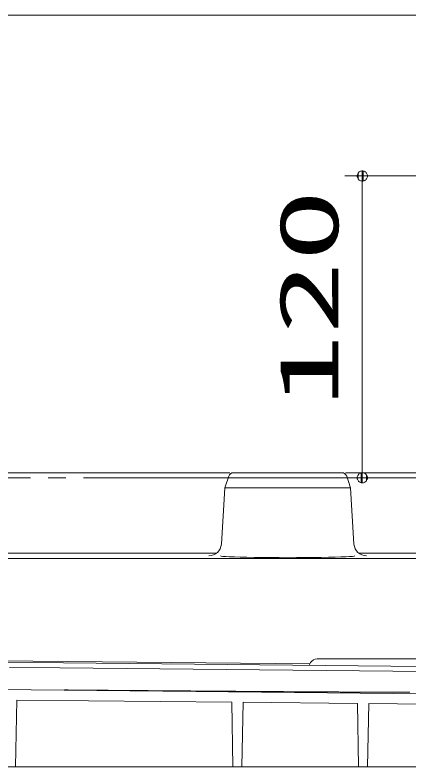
# Model space of a CAD drawing. Units: millimetres on the paper. Extents: x -305 to 305, y -152 to 152.
# Drawn here: x 17.44 to 39.82, y 16.97 to 59.69 of the extents above; entities that cross this region are included whole.
import ezdxf
from ezdxf.enums import TextEntityAlignment as Align

# ---------------------------------------------------------------- set-up
doc = ezdxf.new("R2010")
doc.units = ezdxf.units.MM
doc.linetypes.add('LONG_CHAIN', pattern=[21, 18, -1, 1, -1])
doc.layers.add('0-1_RV', color=7, linetype='Continuous', lineweight=9)
doc.layers.add('0-2_0', color=7, linetype='Continuous', lineweight=9)
doc.styles.add('ＭＳ ゴシック', font='')
doc.styles.get('ＭＳ ゴシック').set_extended_font_data('MS Gothic')

# ---------------------------------------------------------------- blocks, each defined once
blk = doc.blocks.new('_DOTSMALL')
at = {"layer": '0-2_0'}
for p, q in [((0.0746, 0.1), (-0.0746, 0.1)), ((0.1223, -0.0248), (-0.1223, -0.0248))]:
    blk.add_line(p, q, dxfattribs=at)
for points in [[(0.125, 0), (0.124, 0.0157), (0.1211, 0.0311), (0.1162, 0.046), (0.1095, 0.0602), (0.1011, 0.0735), (0.0911, 0.0856), (0.0797, 0.0963), (0.067, 0.1055), (0.0532, 0.1131), (0.0386, 0.1189), (0.0234, 0.1228), (0.0078, 0.1248), (-0.0078, 0.1248), (-0.0234, 0.1228), (-0.0386, 0.1189), (-0.0532, 0.1131), (-0.067, 0.1055), (-0.0797, 0.0963), (-0.0911, 0.0856), (-0.1011, 0.0735), (-0.1095, 0.0602), (-0.1162, 0.046), (-0.1211, 0.0311), (-0.124, 0.0157), (-0.125, 0), (0, 0)], [(-0.125, 0), (-0.124, -0.0157), (-0.1211, -0.0311), (-0.1162, -0.046), (-0.1095, -0.0602), (-0.1011, -0.0735), (-0.0911, -0.0856), (-0.0797, -0.0963), (-0.067, -0.1055), (-0.0532, -0.1131), (-0.0386, -0.1189), (-0.0234, -0.1228), (-0.0078, -0.1248), (0.0078, -0.1248), (0.0234, -0.1228), (0.0386, -0.1189), (0.0532, -0.1131), (0.067, -0.1055), (0.0797, -0.0963), (0.0911, -0.0856), (0.1011, -0.0735), (0.1095, -0.0602), (0.1162, -0.046), (0.1211, -0.0311), (0.124, -0.0157), (0.125, 0), (0, 0)]]:
    blk.add_lwpolyline(points, close=True, dxfattribs=at)

msp = doc.modelspace()

# ---------------------------------------------------------------- linework, layer by layer
at = {"layer": '0-1_RV'}
for p, q in [((-29.93, 59.686), (44.355, 59.686)), ((42.573, 50.545), (36.167, 50.545)), ((37.167, 33.402), (37.167, 50.545)), ((29.641, 33.688), (16.213, 33.688)), ((29.576, 33.493), (29.355, 32.831)), ((36.007, 33.688), (29.847, 33.688)), ((40.776, 33.402), (36.167, 33.402)), ((41.07, 33.688), (36.213, 33.688)), ((36.498, 32.831), (36.278, 33.493)), ((29.355, 32.831), (29.16, 29.634)), ((36.498, 32.831), (29.355, 32.831)), ((36.694, 29.634), (36.498, 32.831)), ((28.889, 29.117), (16.964, 29.117)), ((40.318, 29.117), (36.964, 29.117)), ((64.043, 28.815), (7.76, 28.815)), ((10.931, 22.979), (40.645, 22.682)), ((34.188, 22.827), (12.971, 23.04)), ((34.142, 22.747), (34.232, 22.902)), ((19.977, 22.603), (17.119, 22.632)), ((54.111, 22.262), (19.977, 22.603)), ((41.679, 21.121), (13.906, 21.398)), ((17.536, 20.776), (17.47, 16.974)), ((29.748, 20.654), (17.536, 20.776)), ((29.748, 20.654), (29.813, 16.974)), ((30.391, 20.648), (30.327, 16.974)), ((36.892, 20.583), (30.391, 20.648)), ((36.892, 20.583), (36.955, 16.974)), ((37.533, 20.576), (37.47, 16.974)), ((41.253, 20.539), (37.533, 20.576))]:
    msp.add_line(p, q, dxfattribs=at)
at = {"layer": '0-1_RV', "linetype": 'LONG_CHAIN'}
msp.add_line((-41.679, 33.402), (83.656, 33.402), dxfattribs=at)
at = {"layer": '0-1_RV'}
for points in [[(34.603, 23.117), (38.067, 23.117), (53.613, 23.117)], [(20.241, 21.348), (20.315, 21.347), (20.388, 21.347), (20.461, 21.346), (20.534, 21.345), (20.608, 21.345), (20.681, 21.344), (20.754, 21.343), (20.827, 21.343), (20.901, 21.342), (20.974, 21.341), (21.047, 21.341), (21.12, 21.34), (21.194, 21.34), (21.267, 21.339), (21.34, 21.338), (21.413, 21.338), (21.487, 21.337), (21.56, 21.336), (21.633, 21.336), (21.706, 21.335), (21.78, 21.335), (21.853, 21.334), (21.926, 21.333), (21.999, 21.333), (22.072, 21.332), (22.146, 21.331), (22.219, 21.331), (22.292, 21.33), (22.365, 21.33), (22.439, 21.329), (22.512, 21.328), (22.585, 21.328), (22.658, 21.327), (22.732, 21.327), (22.805, 21.326), (22.878, 21.325), (22.951, 21.325), (23.025, 21.324), (23.098, 21.323)], [(23.098, 21.323), (23.171, 21.323), (23.244, 21.322), (23.318, 21.322), (23.391, 21.321), (23.464, 21.32), (23.537, 21.32), (23.611, 21.319), (23.684, 21.319), (23.757, 21.318), (23.83, 21.317), (23.904, 21.317), (23.977, 21.316), (24.05, 21.316), (24.123, 21.315), (24.197, 21.314), (24.27, 21.314), (24.343, 21.313), (24.416, 21.313), (24.49, 21.312), (24.563, 21.311), (24.636, 21.311), (24.709, 21.31), (24.782, 21.31), (24.856, 21.309), (24.929, 21.308), (25.002, 21.308), (25.075, 21.307), (25.149, 21.307), (25.222, 21.306), (25.295, 21.306), (25.368, 21.305), (25.442, 21.304), (25.515, 21.304), (25.588, 21.303), (25.661, 21.303), (25.735, 21.302), (25.808, 21.301), (25.881, 21.301), (25.954, 21.3)], [(25.954, 21.3), (26.028, 21.3), (26.101, 21.299), (26.174, 21.299), (26.247, 21.298), (26.321, 21.297), (26.394, 21.297), (26.467, 21.296), (26.54, 21.296), (26.614, 21.295), (26.687, 21.295), (26.76, 21.294), (26.833, 21.293), (26.907, 21.293), (26.98, 21.292), (27.053, 21.292), (27.126, 21.291), (27.2, 21.291), (27.273, 21.29), (27.346, 21.289), (27.419, 21.289), (27.493, 21.288), (27.566, 21.288), (27.639, 21.287), (27.712, 21.287), (27.785, 21.286), (27.859, 21.286), (27.932, 21.285), (28.005, 21.284), (28.078, 21.284), (28.152, 21.283), (28.225, 21.283), (28.298, 21.282), (28.371, 21.282), (28.445, 21.281), (28.518, 21.281), (28.591, 21.28), (28.664, 21.28), (28.738, 21.279), (28.811, 21.278)], [(28.811, 21.278), (28.884, 21.278), (28.957, 21.277), (29.031, 21.277), (29.104, 21.276), (29.177, 21.276), (29.25, 21.275), (29.324, 21.275), (29.397, 21.274), (29.47, 21.274), (29.543, 21.273), (29.617, 21.273), (29.69, 21.272), (29.763, 21.271), (29.836, 21.271), (29.91, 21.27), (29.983, 21.27), (30.056, 21.269), (30.129, 21.269), (30.203, 21.268), (30.276, 21.268), (30.349, 21.267), (30.422, 21.267), (30.496, 21.266), (30.569, 21.266), (30.642, 21.265), (30.715, 21.265), (30.788, 21.264), (30.862, 21.264), (30.935, 21.263), (31.008, 21.263), (31.081, 21.262), (31.155, 21.262), (31.228, 21.261), (31.301, 21.261), (31.374, 21.26), (31.448, 21.26), (31.521, 21.259), (31.594, 21.259), (31.667, 21.258)], [(31.667, 21.258), (31.741, 21.258), (31.814, 21.257), (31.887, 21.257), (31.96, 21.256), (32.034, 21.256), (32.107, 21.255), (32.18, 21.255), (32.253, 21.254), (32.327, 21.254), (32.4, 21.253), (32.473, 21.253), (32.546, 21.252), (32.62, 21.252), (32.693, 21.252), (32.766, 21.251), (32.839, 21.251), (32.913, 21.25), (32.986, 21.25), (33.059, 21.249), (33.132, 21.249), (33.206, 21.248), (33.279, 21.248), (33.352, 21.247), (33.425, 21.247), (33.499, 21.246), (33.572, 21.246), (33.645, 21.246), (33.718, 21.245), (33.792, 21.245), (33.865, 21.244), (33.938, 21.244), (34.011, 21.243), (34.084, 21.243), (34.158, 21.242), (34.231, 21.242), (34.304, 21.242), (34.377, 21.241), (34.451, 21.241), (34.524, 21.24)], [(34.524, 21.24), (34.597, 21.24), (34.67, 21.239), (34.744, 21.239), (34.817, 21.239), (34.89, 21.238), (34.963, 21.238), (35.037, 21.237), (35.11, 21.237), (35.183, 21.236), (35.256, 21.236), (35.33, 21.236), (35.403, 21.235), (35.476, 21.235), (35.549, 21.234), (35.623, 21.234), (35.696, 21.234), (35.769, 21.233), (35.842, 21.233), (35.916, 21.232), (35.989, 21.232), (36.062, 21.232), (36.135, 21.231), (36.209, 21.231), (36.282, 21.23), (36.355, 21.23), (36.428, 21.23), (36.502, 21.229), (36.575, 21.229), (36.648, 21.229), (36.721, 21.228), (36.795, 21.228), (36.868, 21.227), (36.941, 21.227), (37.014, 21.227), (37.088, 21.226), (37.161, 21.226), (37.234, 21.226), (37.307, 21.225), (37.381, 21.225)], [(37.381, 21.225), (37.454, 21.225), (37.527, 21.224), (37.6, 21.224), (37.673, 21.223), (37.747, 21.223), (37.82, 21.223), (37.893, 21.222), (37.966, 21.222), (38.04, 21.222), (38.113, 21.221), (38.186, 21.221), (38.259, 21.221), (38.333, 21.22), (38.406, 21.22), (38.479, 21.22), (38.552, 21.219), (38.626, 21.219), (38.699, 21.219), (38.772, 21.219), (38.845, 21.218), (38.919, 21.218), (38.992, 21.218), (39.065, 21.217), (39.138, 21.217), (39.212, 21.217), (39.285, 21.216), (39.358, 21.216), (39.431, 21.216), (39.505, 21.216), (39.578, 21.215), (39.651, 21.215), (39.724, 21.215), (39.798, 21.214), (39.871, 21.214)], [(51.498, 16.974), (37.47, 16.974), (-13.713, 16.974)]]:
    msp.add_lwpolyline(points, dxfattribs=at)
for centre, radius, start, end in [((29.847, 33.402), 0.286, 90, 161.5651), ((36.007, 33.402), 0.286, 18.435, 90), ((28.447, 29.677), 0.714, 270, 356.5), ((37.407, 29.677), 0.714, 183.5, 270), ((34.603, 22.688), 0.429, 90, 150)]:
    msp.add_arc(centre, radius, start, end, dxfattribs=at)
msp.add_ellipse((32.927, 28.963), major_axis=(3.808, 0), ratio=0.026454, start_param=3.139975, end_param=6.284803, dxfattribs=at)

# ---------------------------------------------------------------- block references
at = {"layer": '0-1_RV', "xscale": 2.32, "yscale": 2.32}
for p, rotation in [((37.167, 50.545), 90), ((37.167, 33.402), 270)]:
    msp.add_blockref('_DOTSMALL', p, dxfattribs=dict(at, rotation=rotation))

# ---------------------------------------------------------------- texts
at = {"layer": '0-1_RV', "style": 'ＭＳ ゴシック', "width": 1.8}
msp.add_text('120', height=3.367, rotation=90, dxfattribs=at).set_placement((36.815, 37.424), align=Align.BOTTOM_LEFT)

doc.saveas('drawing.dxf')
